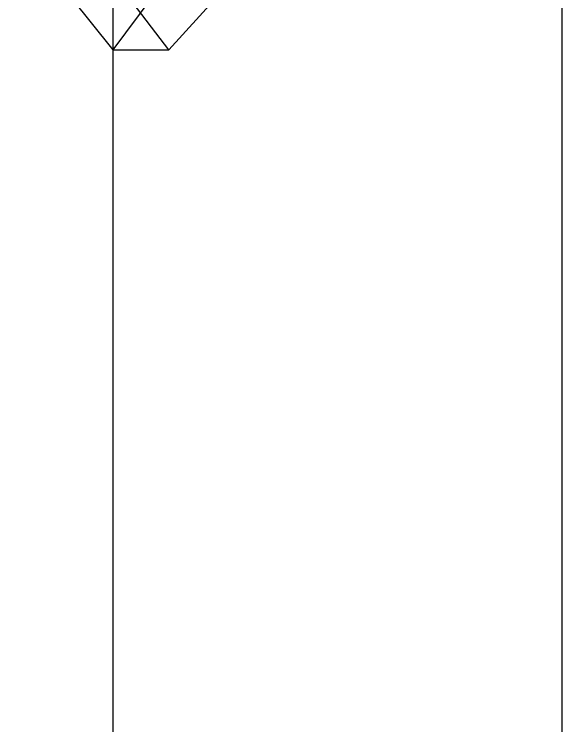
# Model space of a CAD drawing. Extents: x -746 to 461, y 75 to 845.
# Drawn here: x -0.91 to 4.14, y 307.05 to 313.61 of the extents above; entities that cross this region are included whole.
import ezdxf

# ---------------------------------------------------------------- set-up
doc = ezdxf.new("R2010")
doc.units = 0

msp = doc.modelspace()

# ---------------------------------------------------------------- linework, layer by layer
at = {"layer": 'Layer 1'}
for p, q in [((0, 320), (0, 75.2004)), ((-0.908193, 314.42358), (-0.000003, 313.28058)), ((-0.908193, 314.42358), (-0.000003, 313.28058)), ((-0.908193, 314.42358), (-0.000003, 313.28058)), ((0.821831, 314.385472), (0, 313.281)), ((0.821831, 314.385472), (0, 313.281)), ((0.821831, 314.385472), (0, 313.281)), ((0.517877, 313.281), (-0.228036, 314.261721)), ((0.517877, 313.281), (-0.228036, 314.261721)), ((0.517877, 313.281), (-0.228036, 314.261721)), ((0.517877, 313.281), (1.092938, 313.915)), ((0.517877, 313.281), (1.092833, 313.915)), ((0.51816, 313.281), (1.093082, 313.915)), ((-0.000003, 313.28058), (0.517877, 313.281)), ((-0.000003, 313.28058), (0.517877, 313.281)), ((-0.000003, 313.28058), (0.517877, 313.281)), ((0, 313.281), (0.517877, 313.281)), ((0, 313.281), (0.51816, 313.281)), ((0, 313.281), (0.517877, 313.281))]:
    msp.add_line(p, q, dxfattribs=at)
at = {"layer": '注意'}
msp.add_line((4.14097, 315.859), (4.14097, 84.1411), dxfattribs=at)

doc.saveas('drawing.dxf')
